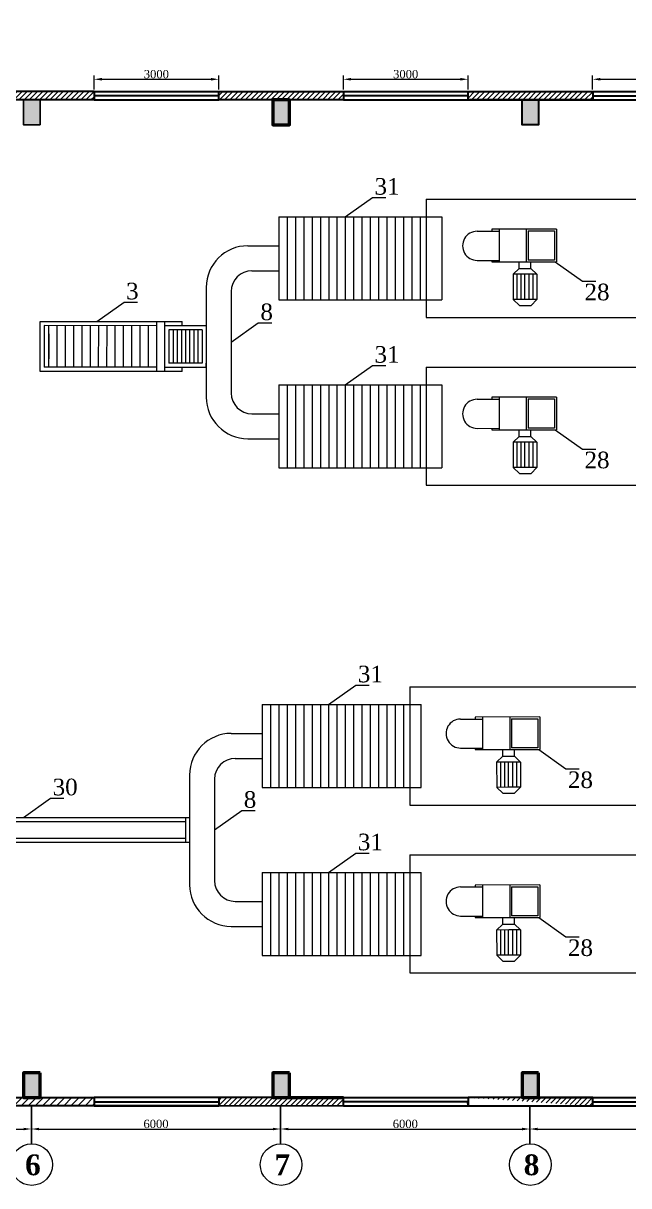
# Model space of a CAD drawing. Header units: inches. Extents: x -4475333 to 345677417, y -211198149 to 2125895.
# Drawn here: x -1942924 to -1928351, y 871185 to 899148 of the extents above; entities that cross this region are included whole.
import ezdxf

# ---------------------------------------------------------------- set-up
doc = ezdxf.new("R2010")
doc.units = ezdxf.units.IN
doc.header["$LTSCALE"] = 150
doc.header["$MEASUREMENT"] = 0
for name, color, linetype, lineweight in [('1. N thuong', 255, 'Continuous', 0), ('chuthichso', 8, 'Continuous', 0), ('cot', 2, 'Continuous', 50), ('KHUNG BVE', 7, 'Continuous', 0), ('NHA XUONG', 80, 'Continuous', 50)]:
    doc.layers.add(name, color=color, linetype=linetype, lineweight=lineweight)
for name, color, linetype in [('BUOC COT', 7, 'Continuous'), ('DIM', 8, 'Continuous'), ('KHUNG TENMANH', 130, 'Continuous'), ('MATCAT', 132, 'Continuous'), ('NET NHAP', 7, 'Continuous')]:
    doc.layers.add(name, color=color, linetype=linetype)
doc.styles.add('1', font='times.ttf')
doc.styles.add('CHU DAM', font='arialbd.ttf', dxfattribs={"height": 200})
doc.styles.get("Standard").update_dxf_attribs({"font": 'times.ttf', "height": 100})
doc.dimstyles.new('75', dxfattribs={"dimtxt": 200, "dimasz": 188, "dimexe": 94, "dimexo": 47, "dimgap": 20, "dimtad": 1, "dimtoh": 1, "dimdec": 0, "dimtxsty": '1', "dimcen": 2.5, "dimclrt": 256, "dimadec": 0, "dimazin": 0, "dimtfac": 1, "dimtdec": 0, "dimtix": 1, "dimtmove": 0, "dimatfit": 2, "dimfxl": 1, "dimlwd": 9, "dimlwe": 9, "dimarcsym": 0})
pattern_1 = [(45, (-2647836.69, 858483.32), (-61.871843, 61.871843), [])]

# ---------------------------------------------------------------- blocks, each defined once
blk = doc.blocks.new('*D209')
at = {"layer": 'Defpoints', "color": 0, "lineweight": 0, "ltscale": 3, "transparency": 16777216}
for p in [(-1948729, 872550), (-1942729, 872553), (-1942729, 872550)]:
    blk.add_point(p, dxfattribs=at)
at = {"layer": 'NET NHAP', "color": 0, "lineweight": 9, "ltscale": 3, "transparency": 16777216}
for p, q in [((-1948729, 872597), (-1948729, 872644)), ((-1948541, 872550), (-1942917, 872550)), ((-1942729, 872506), (-1942729, 872456))]:
    blk.add_line(p, q, dxfattribs=at)
at = {"layer": 'NET NHAP', "color": 0, "lineweight": 0, "ltscale": 3, "transparency": 16777216}
for points in [[(-1948541, 872581), (-1948541, 872519), (-1948729, 872550)], [(-1942917, 872581), (-1942917, 872519), (-1942729, 872550)]]:
    blk.add_solid(points, dxfattribs=at)
at = {"layer": 'NET NHAP', "lineweight": 13, "ltscale": 3, "transparency": 16777216, "insert": (-1945729, 872672), "char_height": 200, "attachment_point": 5, "style": '1'}
blk.add_mtext('6000', dxfattribs=at)
blk = doc.blocks.new('*D210')
at = {"layer": 'Defpoints', "color": 0, "lineweight": 0, "ltscale": 3, "transparency": 16777216}
for p in [(-1942729, 872555), (-1936729, 872555), (-1936729, 872550)]:
    blk.add_point(p, dxfattribs=at)
at = {"layer": 'NET NHAP', "color": 0, "lineweight": 9, "ltscale": 3, "transparency": 16777216}
for p, q in [((-1942729, 872508), (-1942729, 872456)), ((-1942541, 872550), (-1936917, 872550)), ((-1936729, 872508), (-1936729, 872456))]:
    blk.add_line(p, q, dxfattribs=at)
at = {"layer": 'NET NHAP', "color": 0, "lineweight": 0, "ltscale": 3, "transparency": 16777216}
for points in [[(-1942541, 872581), (-1942541, 872519), (-1942729, 872550)], [(-1936917, 872581), (-1936917, 872519), (-1936729, 872550)]]:
    blk.add_solid(points, dxfattribs=at)
at = {"layer": 'NET NHAP', "lineweight": 13, "ltscale": 3, "transparency": 16777216, "insert": (-1939729, 872672), "char_height": 200, "attachment_point": 5, "style": '1'}
blk.add_mtext('6000', dxfattribs=at)
blk = doc.blocks.new('*D211')
at = {"layer": 'Defpoints', "color": 0, "lineweight": 0, "ltscale": 3, "transparency": 16777216}
for p in [(-1936729, 872558), (-1930729, 872558), (-1930729, 872550)]:
    blk.add_point(p, dxfattribs=at)
at = {"layer": 'NET NHAP', "color": 0, "lineweight": 9, "ltscale": 3, "transparency": 16777216}
for p, q in [((-1936729, 872511), (-1936729, 872456)), ((-1936541, 872550), (-1930917, 872550)), ((-1930729, 872511), (-1930729, 872456))]:
    blk.add_line(p, q, dxfattribs=at)
at = {"layer": 'NET NHAP', "color": 0, "lineweight": 0, "ltscale": 3, "transparency": 16777216}
for points in [[(-1936541, 872581), (-1936541, 872519), (-1936729, 872550)], [(-1930917, 872581), (-1930917, 872519), (-1930729, 872550)]]:
    blk.add_solid(points, dxfattribs=at)
at = {"layer": 'NET NHAP', "lineweight": 13, "ltscale": 3, "transparency": 16777216, "insert": (-1933729, 872672), "char_height": 200, "attachment_point": 5, "style": '1'}
blk.add_mtext('6000', dxfattribs=at)
blk = doc.blocks.new('*D212')
at = {"layer": 'Defpoints', "color": 0, "lineweight": 0, "ltscale": 3, "transparency": 16777216}
for p in [(-1930729, 872550), (-1924729, 872550), (-1924729, 872550)]:
    blk.add_point(p, dxfattribs=at)
at = {"layer": 'NET NHAP', "color": 0, "lineweight": 9, "ltscale": 3, "transparency": 16777216}
for p, q in [((-1930729, 872503), (-1930729, 872456)), ((-1930541, 872550), (-1924917, 872550)), ((-1924729, 872503), (-1924729, 872456))]:
    blk.add_line(p, q, dxfattribs=at)
at = {"layer": 'NET NHAP', "color": 0, "lineweight": 0, "ltscale": 3, "transparency": 16777216}
for points in [[(-1930541, 872581), (-1930541, 872518), (-1930729, 872550)], [(-1924917, 872581), (-1924917, 872518), (-1924729, 872550)]]:
    blk.add_solid(points, dxfattribs=at)
at = {"layer": 'NET NHAP', "lineweight": 13, "ltscale": 3, "transparency": 16777216, "insert": (-1927729, 872671), "char_height": 200, "attachment_point": 5, "style": '1'}
blk.add_mtext('6000', dxfattribs=at)
blk = doc.blocks.new('*D226')
at = {"layer": 'Defpoints', "color": 0, "lineweight": 0, "ltscale": 3, "transparency": 16777216}
for p in [(-1938220, 897801), (-1941220, 897505), (-1938220, 897505)]:
    blk.add_point(p, dxfattribs=at)
at = {"layer": 'NET NHAP', "color": 0, "lineweight": 9, "ltscale": 3, "transparency": 16777216}
for p, q in [((-1941220, 897552), (-1941220, 897895)), ((-1938220, 897552), (-1938220, 897895)), ((-1941032, 897801), (-1938408, 897801))]:
    blk.add_line(p, q, dxfattribs=at)
at = {"layer": 'NET NHAP', "color": 0, "lineweight": 0, "ltscale": 3, "transparency": 16777216}
for points in [[(-1941032, 897833), (-1941032, 897770), (-1941220, 897801)], [(-1938408, 897833), (-1938408, 897770), (-1938220, 897801)]]:
    blk.add_solid(points, dxfattribs=at)
at = {"layer": 'NET NHAP', "lineweight": 13, "ltscale": 3, "transparency": 16777216, "insert": (-1939720, 897923), "char_height": 200, "attachment_point": 5, "style": '1'}
blk.add_mtext('3000', dxfattribs=at)
blk = doc.blocks.new('*D227')
at = {"layer": 'Defpoints', "color": 0, "lineweight": 0, "ltscale": 3, "transparency": 16777216}
for p in [(-1932220, 897801), (-1935220, 897505), (-1932220, 897505)]:
    blk.add_point(p, dxfattribs=at)
at = {"layer": 'NET NHAP', "color": 0, "lineweight": 9, "ltscale": 3, "transparency": 16777216}
for p, q in [((-1935220, 897552), (-1935220, 897895)), ((-1932220, 897552), (-1932220, 897895)), ((-1935032, 897801), (-1932408, 897801))]:
    blk.add_line(p, q, dxfattribs=at)
at = {"layer": 'NET NHAP', "color": 0, "lineweight": 0, "ltscale": 3, "transparency": 16777216}
for points in [[(-1935032, 897833), (-1935032, 897770), (-1935220, 897801)], [(-1932408, 897833), (-1932408, 897770), (-1932220, 897801)]]:
    blk.add_solid(points, dxfattribs=at)
at = {"layer": 'NET NHAP', "lineweight": 13, "ltscale": 3, "transparency": 16777216, "insert": (-1933720, 897923), "char_height": 200, "attachment_point": 5, "style": '1'}
blk.add_mtext('3000', dxfattribs=at)
blk = doc.blocks.new('*D228')
at = {"layer": 'Defpoints', "color": 0, "lineweight": 0, "ltscale": 3, "transparency": 16777216}
for p in [(-1926220, 897801), (-1929220, 897505), (-1926220, 897505)]:
    blk.add_point(p, dxfattribs=at)
at = {"layer": 'NET NHAP', "color": 0, "lineweight": 9, "ltscale": 3, "transparency": 16777216}
for p, q in [((-1929220, 897552), (-1929220, 897895)), ((-1926220, 897552), (-1926220, 897895)), ((-1929032, 897801), (-1926408, 897801))]:
    blk.add_line(p, q, dxfattribs=at)
at = {"layer": 'NET NHAP', "color": 0, "lineweight": 0, "ltscale": 3, "transparency": 16777216}
for points in [[(-1929032, 897833), (-1929032, 897770), (-1929220, 897801)], [(-1926408, 897833), (-1926408, 897770), (-1926220, 897801)]]:
    blk.add_solid(points, dxfattribs=at)
at = {"layer": 'NET NHAP', "lineweight": 13, "ltscale": 3, "transparency": 16777216, "insert": (-1927720, 897923), "char_height": 200, "attachment_point": 5, "style": '1'}
blk.add_mtext('3000', dxfattribs=at)

msp = doc.modelspace()

# ---------------------------------------------------------------- hatches: boundary and pattern name
at = {"layer": 'cot', "lineweight": 9}
for color, points in [(256, [(-1942519.7, 897305.3), (-1942919.7, 897305.3), (-1942919.7, 896705.3), (-1942519.7, 896705.3)]), (256, [(-1936519.7, 897305.3), (-1936919.7, 897305.3), (-1936919.7, 896705.3), (-1936519.7, 896705.3)]), (256, [(-1936519.7, 897305.3), (-1936919.7, 897305.3), (-1936919.7, 896705.3), (-1936519.7, 896705.3)]), (3, [(-1930919.7, 897305.3), (-1930519.7, 897305.3), (-1930519.7, 896705.3), (-1930919.7, 896705.3)]), (256, [(-1942519.7, 873905.3), (-1942919.7, 873905.3), (-1942919.7, 873305.3), (-1942519.7, 873305.3)]), (256, [(-1936519.7, 873905.3), (-1936919.7, 873905.3), (-1936919.7, 873305.3), (-1936519.7, 873305.3)]), (256, [(-1930519.7, 873905.3), (-1930919.7, 873905.3), (-1930919.7, 873305.3), (-1930519.7, 873305.3)])]:
    msp.add_hatch(color=color, dxfattribs=at).paths.add_polyline_path(points)
at = {"layer": 'KHUNG BVE', "linetype": 'Continuous', "lineweight": 9, "ltscale": 10}
h = msp.add_hatch(dxfattribs=at)
h.set_pattern_fill('ANSI31', color=5, scale=700, style=0)
h.set_pattern_definition(pattern_1)
h.paths.add_polyline_path([(-1941219.9, 897505.3), (-1941219.9, 897305.3), (-1944219.9, 897305.3), (-1944219.9, 897505.3)])
h = msp.add_hatch(dxfattribs=at)
h.set_pattern_fill('ANSI31', color=5, scale=700, style=0)
h.set_pattern_definition(pattern_1)
h.paths.add_polyline_path([(-1938219.7, 897505.3), (-1935219.7, 897505.3), (-1935219.7, 897305.3), (-1938219.7, 897305.3)])
h = msp.add_hatch(dxfattribs=at)
h.set_pattern_fill('ANSI31', color=5, scale=700, style=0)
h.set_pattern_definition(pattern_1)
h.paths.add_polyline_path([(-1932219.7, 897505.3), (-1929219.7, 897505.3), (-1929219.7, 897305.3), (-1932219.7, 897305.3)])
at = {"layer": 'MATCAT', "lineweight": 9, "ltscale": 10}
h = msp.add_hatch(dxfattribs=at)
h.set_pattern_fill('ANSI31', color=5, scale=967.741935, angle=180, style=0)
h.set_pattern_definition([(225, (-6070064.28, -498318.27), (85.5371106, -85.5371106), [])])
h.paths.add_polyline_path([(-1950219.7, 873305.3), (-1956219.7, 873305.3), (-1956219.7, 873105.3), (-1950219.7, 873105.3)])
h.paths.add_polyline_path([(-1944219.7, 873305.3), (-1950219.7, 873305.3), (-1950219.7, 873105.3), (-1944219.7, 873105.3)])
h.paths.add_polyline_path([(-1941219.7, 873305.3), (-1944219.7, 873305.3), (-1944219.7, 873105.3), (-1941219.7, 873105.3)])
h = msp.add_hatch(dxfattribs=at)
h.set_pattern_fill('ANSI31', color=5, scale=700, style=0)
h.set_pattern_definition([(45, (-6076064.29, -498318.27), (-61.8718434, 61.8718434), [])])
h.paths.add_polyline_path([(-1935219.7, 873305.3), (-1938219.7, 873305.3), (-1938219.7, 873105.3), (-1935219.7, 873105.3)])
h = msp.add_hatch(dxfattribs=at)
h.set_pattern_fill('ANSI31', color=5, scale=700, style=0)
h.set_pattern_definition([(45, (-2647836.69, 852483.32), (-61.871843, 61.871843), [])])
edge = h.paths.add_edge_path()
edge.add_line((-1929219.7, 873305.3), (-1932219.7, 873305.3))
edge.add_line((-1932219.7, 873105.3), (-1929219.7, 873105.3))
edge.add_line((-1932219.7, 873305.3), (-1932219.7, 873105.3))
edge.add_line((-1929219.7, 873105.3), (-1929219.7, 873305.3))

# ---------------------------------------------------------------- linework, layer by layer
at = {"layer": '1. N thuong', "lineweight": 0}
for p, q in [((-1931999.8, 894144.3), (-1931470.8, 894144.3)), ((-1930091, 894193.3), (-1931645.9, 894191.5)), ((-1931645.9, 894191.5), (-1931645.9, 894144.3)), ((-1931470.8, 894191.7), (-1931470.8, 893407.7)), ((-1930772.6, 894151.3), (-1930137.2, 894151.3)), ((-1937519.2, 893795.2), (-1936773.2, 893795.2)), ((-1931999.8, 893444.3), (-1931470.8, 893445.1)), ((-1931648.9, 893444.8), (-1931648.9, 893444.3)), ((-1931645.9, 893444.8), (-1931645.9, 893407.5)), ((-1930162.1, 893451.3), (-1930772.6, 893451.3)), ((-1930137.2, 893451.3), (-1930772.6, 893451.3)), ((-1937419.2, 893195.2), (-1936773.2, 893195.2)), ((-1931645.9, 893407.5), (-1930091, 893409.3)), ((-1931132.4, 893109), (-1930985.8, 893250.5)), ((-1930985.8, 893250.5), (-1930986.6, 893408.3)), ((-1930985.8, 893250.5), (-1930705.6, 893251.1)), ((-1930705.6, 893251.1), (-1930706.3, 893408.7)), ((-1930561.4, 893110.3), (-1930705.6, 893251.1)), ((-1930835.5, 893109.7), (-1931132.4, 893109)), ((-1931132.4, 893109), (-1931131, 892500.7)), ((-1931042.9, 893109.2), (-1931041.5, 892500.9)), ((-1930946.6, 893109.4), (-1930945.2, 892501.1)), ((-1930848.9, 892501.4), (-1930850.3, 893109.6)), ((-1930561.4, 893110.3), (-1930835.5, 893109.7)), ((-1930754, 893109.9), (-1930752.6, 892501.6)), ((-1930657.7, 893110.1), (-1930656.3, 892501.8)), ((-1930561.4, 893110.3), (-1930560, 892502)), ((-1938519.2, 892795.2), (-1938519.2, 891875.2)), ((-1937919.2, 892695.2), (-1937919.2, 890253.7)), ((-1930834.1, 892501.4), (-1931131, 892500.7)), ((-1931131, 892500.7), (-1930983.7, 892359.9)), ((-1930983.7, 892359.9), (-1930703.5, 892360.5)), ((-1930560, 892502), (-1930834.1, 892501.4)), ((-1930560, 892502), (-1930703.5, 892360.5)), ((-1942519.2, 890775.2), (-1942519.2, 891975.2)), ((-1942519.2, 891975.2), (-1939095.2, 891975.2)), ((-1942519.2, 891975.2), (-1942419.2, 891975.2)), ((-1942419.2, 891875.1), (-1942419.2, 890875.2)), ((-1939708.7, 891872.1), (-1942419.2, 891875.1)), ((-1942309.3, 890877.9), (-1942308.1, 891874.9)), ((-1942109.3, 890875.2), (-1942108.1, 891872.2)), ((-1941909.3, 890875.2), (-1941908.1, 891872.2)), ((-1941709.3, 890875.2), (-1941708.1, 891872.2)), ((-1941509.3, 890875.2), (-1941508.1, 891872.2)), ((-1941509.3, 890875.2), (-1941508.1, 891872.2)), ((-1941309.3, 890875.2), (-1941308.1, 891872.2)), ((-1941109.3, 890875.2), (-1941108.1, 891872.2)), ((-1940909.3, 890875.2), (-1940908.1, 891872.2)), ((-1940709.3, 890875.2), (-1940708.1, 891872.2)), ((-1940709.3, 890875.2), (-1940708.1, 891872.2)), ((-1940509.3, 890875.9), (-1940508.1, 891872.9)), ((-1940509.3, 890875.2), (-1940508.1, 891872.2)), ((-1940309.3, 890875.2), (-1940308.1, 891872.2)), ((-1940309.3, 890875.2), (-1940308.1, 891872.2)), ((-1940109.3, 890875.2), (-1940108.1, 891872.2)), ((-1939909.3, 890875.2), (-1939908.1, 891872.2)), ((-1939709.3, 890775.2), (-1939709.3, 891975.2)), ((-1939519.1, 890775.2), (-1939519.1, 891975.2)), ((-1939519.1, 891875.2), (-1938519.2, 891875.2)), ((-1939419.2, 891775.2), (-1939419.2, 890975.2)), ((-1938619.2, 891775.2), (-1939419.1, 891775.2)), ((-1939319.2, 891775.2), (-1939319.2, 890975.2)), ((-1939219.2, 891775.2), (-1939219.2, 890975.2)), ((-1939119.2, 891775.2), (-1939119.2, 890975.2)), ((-1939095.2, 891875.2), (-1939095.2, 891975.2)), ((-1939019.2, 891775.2), (-1939019.2, 890975.2)), ((-1938919.2, 891775.2), (-1938919.2, 890975.2)), ((-1938819.2, 891775.2), (-1938819.2, 890975.2)), ((-1938719.2, 891775.2), (-1938719.2, 890975.2)), ((-1938619.2, 891775.2), (-1938619.2, 890975.2)), ((-1938519.2, 891875.2), (-1938519.2, 890875.2)), ((-1938519.2, 891875.2), (-1938519.2, 890875.2)), ((-1938519.2, 891875.2), (-1938519.2, 890875.2)), ((-1942308.7, 891676.4), (-1942308.7, 891076.4)), ((-1938619.2, 890975.2), (-1939419.1, 890975.2)), ((-1938519.2, 890875.2), (-1938519.2, 890975.2)), ((-1939095.2, 890775.2), (-1942519.2, 890775.2)), ((-1939709.3, 890875.2), (-1942419.2, 890875.2)), ((-1939709.3, 890875.2), (-1939809.3, 890875.2)), ((-1939709.3, 890775.2), (-1939709.3, 890875.2)), ((-1939519.1, 890875.2), (-1938519.2, 890875.2)), ((-1939095.2, 890775.2), (-1939095.2, 890875.2)), ((-1938519.2, 890875.2), (-1938519.2, 890153.7)), ((-1931999.8, 890103.7), (-1931470.8, 890103.7)), ((-1930091, 890152.8), (-1931645.9, 890150.9)), ((-1931645.9, 890150.9), (-1931645.9, 890103.7)), ((-1931470.8, 890151.1), (-1931470.8, 889367.1)), ((-1930772.6, 890110.7), (-1930137.2, 890110.7)), ((-1937419.2, 889753.7), (-1936773.2, 889753.7)), ((-1931999.8, 889403.7), (-1931470.8, 889404.6)), ((-1931648.9, 889404.3), (-1931648.9, 889403.7)), ((-1931645.9, 889404.3), (-1931645.9, 889366.9)), ((-1931645.9, 889366.9), (-1930091, 889368.8)), ((-1930985.8, 889209.9), (-1930986.6, 889367.8)), ((-1930162.1, 889410.7), (-1930772.6, 889410.7)), ((-1930137.2, 889410.7), (-1930772.6, 889410.7)), ((-1930705.6, 889210.6), (-1930706.3, 889368.1)), ((-1937519.2, 889153.7), (-1936773.2, 889153.7)), ((-1931132.4, 889068.4), (-1930985.8, 889209.9)), ((-1930835.5, 889069.1), (-1931132.4, 889068.4)), ((-1931132.4, 889068.4), (-1931131, 888460.1)), ((-1931042.9, 889068.6), (-1931041.5, 888460.3)), ((-1930985.8, 889209.9), (-1930705.6, 889210.6)), ((-1930946.6, 889068.8), (-1930945.2, 888460.6)), ((-1930848.9, 888460.8), (-1930850.3, 889069.1)), ((-1930561.4, 889069.8), (-1930835.5, 889069.1)), ((-1930754, 889069.3), (-1930752.6, 888461)), ((-1930561.4, 889069.8), (-1930705.6, 889210.6)), ((-1930657.7, 889069.5), (-1930656.3, 888461.3)), ((-1930561.4, 889069.8), (-1930560, 888461.5)), ((-1930834.1, 888460.8), (-1931131, 888460.1)), ((-1931131, 888460.1), (-1930983.7, 888319.3)), ((-1930560, 888461.5), (-1930834.1, 888460.8)), ((-1930560, 888461.5), (-1930703.5, 888320)), ((-1930983.7, 888319.3), (-1930703.5, 888320)), ((-1932398.4, 882412.3), (-1931869.4, 882412.3)), ((-1930489.6, 882461.3), (-1932044.5, 882459.5)), ((-1932044.5, 882459.5), (-1932044.5, 882412.3)), ((-1931869.4, 882459.7), (-1931869.4, 881675.7)), ((-1931171.2, 882419.3), (-1930535.8, 882419.3)), ((-1937919.7, 882065.3), (-1937173.4, 882065.3)), ((-1932398.4, 881712.3), (-1931869.4, 881713.1)), ((-1932047.5, 881712.8), (-1932047.5, 881712.3)), ((-1932044.5, 881712.8), (-1932044.5, 881675.5)), ((-1932044.5, 881675.5), (-1930489.6, 881677.3)), ((-1931384.4, 881518.5), (-1931385.2, 881676.3)), ((-1930560.7, 881719.3), (-1931171.2, 881719.3)), ((-1930535.8, 881719.3), (-1931171.2, 881719.3)), ((-1931104.2, 881519.1), (-1931104.9, 881676.7)), ((-1937819.7, 881465.3), (-1937173.4, 881465.3)), ((-1931531, 881377), (-1931384.4, 881518.5)), ((-1931384.4, 881518.5), (-1931104.2, 881519.1)), ((-1930960, 881378.3), (-1931104.2, 881519.1)), ((-1931234.1, 881377.7), (-1931531, 881377)), ((-1931531, 881377), (-1931529.5, 880768.7)), ((-1931441.5, 881377.2), (-1931440, 880768.9)), ((-1931345.2, 881377.4), (-1931343.8, 880769.1)), ((-1931247.5, 880769.4), (-1931248.9, 881377.6)), ((-1930960, 881378.3), (-1931234.1, 881377.7)), ((-1931152.6, 881377.9), (-1931151.2, 880769.6)), ((-1931056.3, 881378.1), (-1931054.9, 880769.8)), ((-1930960, 881378.3), (-1930958.6, 880770.1)), ((-1938919.7, 881065.3), (-1938919.7, 878425.3)), ((-1938319.7, 880965.3), (-1938319.7, 878525.3)), ((-1931232.6, 880769.4), (-1931529.5, 880768.7)), ((-1931529.5, 880768.7), (-1931382.3, 880627.9)), ((-1931382.3, 880627.9), (-1931102.1, 880628.5)), ((-1930958.6, 880770.1), (-1931232.6, 880769.4)), ((-1930958.6, 880770.1), (-1931102.1, 880628.5)), ((-1944419.7, 880045.3), (-1938919.7, 880045.3)), ((-1939019.7, 880045.3), (-1939019.7, 879445.3)), ((-1944319.7, 879945.4), (-1939019.7, 879945.4)), ((-1938919.7, 879445.3), (-1944419.7, 879445.3)), ((-1944319.7, 879545.2), (-1939019.7, 879545.2)), ((-1932398.4, 878372.3), (-1931869.4, 878372.3)), ((-1930489.6, 878421.3), (-1932044.5, 878419.5)), ((-1932044.5, 878419.5), (-1932044.5, 878372.3)), ((-1931869.4, 878419.7), (-1931869.4, 877635.7)), ((-1931171.2, 878379.3), (-1930535.8, 878379.3)), ((-1937819.7, 878025.3), (-1937173.4, 878025.3)), ((-1932398.4, 877672.3), (-1931869.4, 877673.1)), ((-1932047.5, 877672.8), (-1932047.5, 877672.3)), ((-1932044.5, 877672.8), (-1932044.5, 877635.5)), ((-1932044.5, 877635.5), (-1930489.6, 877637.3)), ((-1931531, 877337), (-1931384.4, 877478.5)), ((-1931384.4, 877478.5), (-1931385.2, 877636.3)), ((-1931384.4, 877478.5), (-1931104.2, 877479.1)), ((-1930560.7, 877679.3), (-1931171.2, 877679.3)), ((-1930535.8, 877679.3), (-1931171.2, 877679.3)), ((-1931104.2, 877479.1), (-1931104.9, 877636.7)), ((-1930960, 877338.3), (-1931104.2, 877479.1)), ((-1937919.7, 877425.3), (-1937173.4, 877425.3)), ((-1931234.1, 877337.7), (-1931531, 877337)), ((-1931531, 877337), (-1931529.5, 876728.7)), ((-1931441.5, 877337.2), (-1931440, 876728.9)), ((-1931345.2, 877337.4), (-1931343.8, 876729.1)), ((-1931247.5, 876729.4), (-1931248.9, 877337.6)), ((-1930960, 877338.3), (-1931234.1, 877337.7)), ((-1931152.6, 877337.9), (-1931151.2, 876729.6)), ((-1931056.3, 877338.1), (-1931054.9, 876729.8)), ((-1930960, 877338.3), (-1930958.6, 876730.1)), ((-1931232.6, 876729.4), (-1931529.5, 876728.7)), ((-1931529.5, 876728.7), (-1931382.3, 876587.9)), ((-1930958.6, 876730.1), (-1931232.6, 876729.4)), ((-1930958.6, 876730.1), (-1931102.1, 876588.5)), ((-1931382.3, 876587.9), (-1931102.1, 876588.5))]:
    msp.add_line(p, q, dxfattribs=at)
for centre, radius, start, end in [((-1931999.8, 893794.3), 350, 89.99978, 270.18189), ((-1937519.2, 892795.2), 1000, 90, 180), ((-1937419.2, 892695.2), 500, 90, 180), ((-1937519.2, 890153.7), 1000, 180, 270), ((-1937419.2, 890253.7), 500, 180, 270), ((-1931999.8, 889753.7), 350, 89.99978, 270.18189), ((-1932398.4, 882062.3), 350, 89.99978, 270.18189), ((-1937919.7, 881065.3), 1000, 90, 180), ((-1937819.7, 880965.3), 500, 90, 180), ((-1937919.7, 878425.3), 1000, 180, 270), ((-1937819.7, 878525.3), 500, 180, 270), ((-1932398.4, 878022.3), 350, 89.99978, 270.18189)]:
    msp.add_arc(centre, radius, start, end, dxfattribs=at)
at = {"layer": 'BUOC COT', "ltscale": 10}
for p, q in [((-1942728.6, 873102.2), (-1942728.6, 872190.8)), ((-1936728.6, 873106.3), (-1936728.6, 872194.9)), ((-1930728.5, 873106.5), (-1930728.7, 872194.9))]:
    msp.add_line(p, q, dxfattribs=at)
at = {"layer": 'BUOC COT', "lineweight": 13, "ltscale": 10}
for centre in [(-1942719.9, 871693.9), (-1936719.9, 871693.9), (-1930719.9, 871693.7)]:
    msp.add_circle(centre, 500, dxfattribs=at)
at = {"layer": 'chuthichso', "lineweight": 0}
for p, q in [((-1935173.2, 894493.7), (-1934520.3, 894957.7)), ((-1934520.3, 894957.7), (-1934197.5, 894957.7)), ((-1930120.1, 893409.3), (-1929467.2, 892945.3)), ((-1929467.2, 892945.3), (-1929144.3, 892945.3)), ((-1941151.1, 891975.1), (-1940498.2, 892439.1)), ((-1940498.2, 892439.1), (-1940175.3, 892439.1)), ((-1937919.2, 891474.5), (-1937266.3, 891938.5)), ((-1937266.3, 891938.5), (-1936943.4, 891938.5)), ((-1935173.3, 890452.2), (-1934520.3, 890916.2)), ((-1934520.3, 890916.2), (-1934197.5, 890916.2)), ((-1930120.1, 889368.7), (-1929467.2, 888904.7)), ((-1929467.2, 888904.7), (-1929144.3, 888904.7)), ((-1935573.4, 882763.8), (-1934920.5, 883227.8)), ((-1934920.5, 883227.8), (-1934597.6, 883227.8)), ((-1930518.7, 881677.3), (-1929865.8, 881213.3)), ((-1929865.8, 881213.3), (-1929542.9, 881213.3)), ((-1942919.7, 880045.3), (-1942266.8, 880509.3)), ((-1942266.8, 880509.3), (-1941943.9, 880509.3)), ((-1938319.7, 879745.3), (-1937666.8, 880209.3)), ((-1937666.8, 880209.3), (-1937343.9, 880209.3)), ((-1935573.4, 878723.8), (-1934920.5, 879187.8)), ((-1934920.5, 879187.8), (-1934597.6, 879187.8)), ((-1930518.7, 877637.3), (-1929865.8, 877173.3)), ((-1929865.8, 877173.3), (-1929542.9, 877173.3))]:
    msp.add_line(p, q, dxfattribs=at)
at = {"layer": 'cot'}
for points in [[(-1936519.7, 897305.3), (-1936919.7, 897305.3), (-1936919.7, 896705.3), (-1936519.7, 896705.3)], [(-1942519.7, 873905.3), (-1942919.7, 873905.3), (-1942919.7, 873305.3), (-1942519.7, 873305.3)], [(-1936519.7, 873905.3), (-1936919.7, 873905.3), (-1936919.7, 873305.3), (-1936519.7, 873305.3)], [(-1930519.7, 873905.3), (-1930919.7, 873905.3), (-1930919.7, 873305.3), (-1930519.7, 873305.3)]]:
    msp.add_lwpolyline(points, close=True, dxfattribs=at)
at = {"layer": 'DIM', "color": 3, "lineweight": 30, "ltscale": 3}
msp.add_line((-1942919.7, 896890), (-1942919.7, 896890), dxfattribs=at)
at = {"layer": 'KHUNG BVE', "color": 3, "linetype": 'Continuous', "lineweight": 30, "ltscale": 10}
for p, q in [((-1941219.9, 897505.3), (-1941219.9, 897305.3)), ((-1941219.9, 897505.3), (-1938219.7, 897505.3)), ((-1938219.7, 897405.3), (-1941219.9, 897405.3)), ((-1938219.7, 897305.3), (-1938219.7, 897505.3)), ((-1938219.7, 897505.3), (-1935219.7, 897505.3)), ((-1935219.9, 897505.3), (-1932219.7, 897505.3)), ((-1932219.7, 897405.3), (-1935219.9, 897405.3)), ((-1935219.7, 897505.3), (-1935219.7, 897305.3)), ((-1932219.7, 897305.3), (-1932219.7, 897505.3)), ((-1932219.7, 897505.3), (-1924519.7, 897505.3)), ((-1932219.7, 897505.3), (-1929219.7, 897505.3)), ((-1929719.7, 897505.3), (-1929719.7, 897505.3)), ((-1929219.7, 897505.3), (-1929219.7, 897505.3)), ((-1929219.7, 897505.3), (-1929219.7, 897305.3)), ((-1929219.7, 897405.3), (-1926219.7, 897405.3)), ((-1941219.9, 897305.3), (-1938219.7, 897305.3)), ((-1935219.7, 897305.3), (-1938219.7, 897305.3)), ((-1935219.9, 897305.3), (-1932219.7, 897305.3)), ((-1932219.7, 897305.3), (-1924719.7, 897305.3)), ((-1929219.7, 897305.3), (-1932219.7, 897305.3)), ((-1945747.8, 873305.3), (-1941219.7, 873305.3)), ((-1941219.7, 873305.3), (-1941219.7, 873105.3)), ((-1938219.7, 873305.3), (-1941219.7, 873305.3)), ((-1941219.7, 873305.3), (-1941219.7, 873205.3)), ((-1935219.7, 873305.3), (-1938219.7, 873305.3)), ((-1938219.7, 873305.3), (-1938219.7, 873105.3)), ((-1935219.7, 873105.3), (-1935219.7, 873305.3)), ((-1935219.7, 873105.3), (-1935219.7, 873305.3)), ((-1935219.7, 873305.3), (-1932219.7, 873305.3)), ((-1932219.7, 873305.3), (-1932219.7, 873105.3)), ((-1929219.7, 873305.3), (-1932219.7, 873305.3)), ((-1930719.7, 873305.3), (-1924719.7, 873305.3)), ((-1929219.7, 873105.3), (-1929219.7, 873305.3)), ((-1941219.7, 873105.3), (-1944219.7, 873105.3)), ((-1941219.7, 873205.3), (-1938219.7, 873205.3)), ((-1938219.7, 873105.3), (-1941219.7, 873105.3)), ((-1941219.7, 873105.3), (-1938219.7, 873105.3)), ((-1932220.6, 873205.3), (-1935220.6, 873205.3)), ((-1935219.7, 873105.3), (-1932219.7, 873105.3)), ((-1932219.7, 873105.3), (-1929219.7, 873105.3)), ((-1929219.7, 873205.3), (-1926219.7, 873205.3)), ((-1929219.7, 873105.3), (-1926219.7, 873105.3))]:
    msp.add_line(p, q, dxfattribs=at)
at = {"layer": 'KHUNG BVE', "lineweight": 0}
for p, q in [((-1933224.8, 894913.7), (-1933224.8, 892073.7)), ((-1933224.8, 894913.7), (-1917424.8, 894913.7)), ((-1936773.2, 894493.7), (-1932849.8, 894493.7)), ((-1936773.2, 894493.7), (-1936773.2, 892493.7)), ((-1936573.2, 894493.7), (-1936573.2, 892493.7)), ((-1936373.2, 894493.7), (-1936373.2, 892493.7)), ((-1936173.2, 894493.7), (-1936173.2, 892493.7)), ((-1935973.2, 894493.7), (-1935973.2, 892493.7)), ((-1935773.2, 894493.7), (-1935773.2, 892493.7)), ((-1935573.2, 894493.7), (-1935573.2, 892493.7)), ((-1935373.2, 894493.7), (-1935373.2, 892493.7)), ((-1935173.2, 894493.7), (-1935173.2, 892493.7)), ((-1934973.2, 894493.7), (-1934973.2, 892493.7)), ((-1934773.2, 894493.7), (-1934773.2, 892493.7)), ((-1934573.2, 894493.7), (-1934573.2, 892493.7)), ((-1934373.2, 894493.7), (-1934373.2, 892493.7)), ((-1934173.2, 894493.7), (-1934173.2, 892493.7)), ((-1933973.2, 894493.7), (-1933973.2, 892493.7)), ((-1933773.2, 894493.7), (-1933773.2, 892493.7)), ((-1933573.2, 894493.7), (-1933573.2, 892493.7)), ((-1933373.2, 894493.7), (-1933373.2, 892493.7)), ((-1932849.8, 894493.7), (-1932849.8, 892493.7)), ((-1930817.6, 894192.5), (-1930817.6, 893408.5)), ((-1930772.6, 894151.3), (-1930772.6, 893451.3)), ((-1930137.2, 894151.3), (-1930137.2, 893451.3)), ((-1930091, 894193.3), (-1930091, 893409.3)), ((-1936773.2, 892493.7), (-1932849.8, 892493.7)), ((-1933224.8, 892073.7), (-1917424.8, 892073.7)), ((-1933224.8, 890873.7), (-1933224.8, 888033.7)), ((-1933224.8, 890873.7), (-1917424.8, 890873.7)), ((-1936773.2, 890452.2), (-1932849.8, 890452.2)), ((-1936773.2, 890452.2), (-1936773.2, 888452.2)), ((-1936573.2, 890452.2), (-1936573.2, 888452.2)), ((-1936373.2, 890452.2), (-1936373.2, 888452.2)), ((-1936173.2, 890452.2), (-1936173.2, 888452.2)), ((-1935973.2, 890452.2), (-1935973.2, 888452.2)), ((-1935773.2, 890452.2), (-1935773.2, 888452.2)), ((-1935573.2, 890452.2), (-1935573.2, 888452.2)), ((-1935373.2, 890452.2), (-1935373.2, 888452.2)), ((-1935173.2, 890452.2), (-1935173.2, 888452.2)), ((-1934973.2, 890452.2), (-1934973.2, 888452.2)), ((-1934773.2, 890452.2), (-1934773.2, 888452.2)), ((-1934573.2, 890452.2), (-1934573.2, 888452.2)), ((-1934373.2, 890452.2), (-1934373.2, 888452.2)), ((-1934173.2, 890452.2), (-1934173.2, 888452.2)), ((-1933973.2, 890452.2), (-1933973.2, 888452.2)), ((-1933773.2, 890452.2), (-1933773.2, 888452.2)), ((-1933573.2, 890452.2), (-1933573.2, 888452.2)), ((-1933373.2, 890452.2), (-1933373.2, 888452.2)), ((-1932849.8, 890452.2), (-1932849.8, 888452.2)), ((-1930817.6, 890151.9), (-1930817.6, 889367.9)), ((-1930772.6, 890110.7), (-1930772.6, 889410.7)), ((-1930137.2, 890110.7), (-1930137.2, 889410.7)), ((-1930091, 890152.8), (-1930091, 889368.8)), ((-1936773.2, 888452.2), (-1932849.8, 888452.2)), ((-1933224.8, 888033.7), (-1917424.8, 888033.7)), ((-1933623.7, 883183.8), (-1933623.7, 880343.8)), ((-1933623.7, 883183.8), (-1918033.7, 883183.8)), ((-1937173.4, 882763.8), (-1937173.4, 880763.8)), ((-1937173.4, 882763.8), (-1933348.4, 882763.8)), ((-1936973.4, 882763.8), (-1936973.4, 880763.8)), ((-1936773.4, 882763.8), (-1936773.4, 880763.8)), ((-1936573.4, 882763.8), (-1936573.4, 880763.8)), ((-1936373.4, 882763.8), (-1936373.4, 880763.8)), ((-1936173.4, 882763.8), (-1936173.4, 880763.8)), ((-1935973.4, 882763.8), (-1935973.4, 880763.8)), ((-1935773.4, 882763.8), (-1935773.4, 880763.8)), ((-1935573.4, 882763.8), (-1935573.4, 880763.8)), ((-1935373.4, 882763.8), (-1935373.4, 880763.8)), ((-1935173.4, 882763.8), (-1935173.4, 880763.8)), ((-1934973.4, 882763.8), (-1934973.4, 880763.8)), ((-1934773.4, 882763.8), (-1934773.4, 880763.8)), ((-1934573.4, 882763.8), (-1934573.4, 880763.8)), ((-1934373.4, 882763.8), (-1934373.4, 880763.8)), ((-1934173.4, 882763.8), (-1934173.4, 880763.8)), ((-1933973.4, 882763.8), (-1933973.4, 880763.8)), ((-1933773.4, 882763.8), (-1933773.4, 880763.8)), ((-1933348.4, 880763.8), (-1933348.4, 882763.8)), ((-1931216.2, 882460.5), (-1931216.2, 881676.5)), ((-1931171.2, 882419.3), (-1931171.2, 881719.3)), ((-1930535.8, 882419.3), (-1930535.8, 881719.3)), ((-1930489.6, 882461.3), (-1930489.6, 881677.3)), ((-1937173.4, 880763.8), (-1933348.4, 880763.8)), ((-1933623.7, 880343.8), (-1918033.7, 880343.8)), ((-1933623.7, 879143.8), (-1933623.7, 876303.8)), ((-1933623.7, 879143.8), (-1918033.7, 879143.8)), ((-1937173.4, 878723.8), (-1937173.4, 876723.8)), ((-1937173.4, 878723.8), (-1933348.4, 878723.8)), ((-1936973.4, 878723.8), (-1936973.4, 876723.8)), ((-1936773.4, 878723.8), (-1936773.4, 876723.8)), ((-1936573.4, 878723.8), (-1936573.4, 876723.8)), ((-1936373.4, 878723.8), (-1936373.4, 876723.8)), ((-1936173.4, 878723.8), (-1936173.4, 876723.8)), ((-1935973.4, 878723.8), (-1935973.4, 876723.8)), ((-1935773.4, 878723.8), (-1935773.4, 876723.8)), ((-1935573.4, 878723.8), (-1935573.4, 876723.8)), ((-1935373.4, 878723.8), (-1935373.4, 876723.8)), ((-1935173.4, 878723.8), (-1935173.4, 876723.8)), ((-1934973.4, 878723.8), (-1934973.4, 876723.8)), ((-1934773.4, 878723.8), (-1934773.4, 876723.8)), ((-1934573.4, 878723.8), (-1934573.4, 876723.8)), ((-1934373.4, 878723.8), (-1934373.4, 876723.8)), ((-1934173.4, 878723.8), (-1934173.4, 876723.8)), ((-1933973.4, 878723.8), (-1933973.4, 876723.8)), ((-1933773.4, 878723.8), (-1933773.4, 876723.8)), ((-1933348.4, 876723.8), (-1933348.4, 878723.8)), ((-1931216.2, 878420.5), (-1931216.2, 877636.5)), ((-1931171.2, 878379.3), (-1931171.2, 877679.3)), ((-1930535.8, 878379.3), (-1930535.8, 877679.3)), ((-1930489.6, 878421.3), (-1930489.6, 877637.3)), ((-1937173.4, 876723.8), (-1933348.4, 876723.8)), ((-1933623.7, 876303.8), (-1918033.7, 876303.8)), ((-1933462.5, 873305.3), (-1932916.7, 873305.3))]:
    msp.add_line(p, q, dxfattribs=at)
at = {"layer": 'KHUNG BVE', "linetype": 'Continuous', "lineweight": -2, "ltscale": 10}
for q in [(-1938219.7, 873305.3), (-1935219.7, 873105.3)]:
    msp.add_line((-1938219.7, 873105.3), q, dxfattribs=at)
at = {"layer": 'KHUNG BVE', "color": 3, "linetype": 'Continuous', "lineweight": 30, "ltscale": 10}
for points in [[(-1941219.9, 897505.3), (-1944219.9, 897505.3)], [(-1941219.9, 897305.3), (-1944219.9, 897305.3)]]:
    msp.add_lwpolyline(points, dxfattribs=at)
at = {"layer": 'KHUNG BVE', "lineweight": 0}
msp.add_circle((-1916098.2, 889715.1), 188435.9, dxfattribs=at)
at = {"layer": 'KHUNG TENMANH'}
for points in [[(-1942519.7, 897305.4), (-1942919.7, 897305.4), (-1942919.7, 896705.4), (-1942519.7, 896705.4)], [(-1936519.7, 897305.3), (-1936919.7, 897305.3), (-1936919.7, 896705.3), (-1936519.7, 896705.3)]]:
    msp.add_lwpolyline(points, close=True, dxfattribs=at)
at = {"layer": 'KHUNG TENMANH', "color": 3, "lineweight": 30}
msp.add_lwpolyline([(-1930919.7, 897305.4), (-1930519.7, 897305.4), (-1930519.7, 896705.4), (-1930919.7, 896705.4)], close=True, dxfattribs=at)
at = {"layer": 'MATCAT', "color": 3, "lineweight": 30, "ltscale": 3}
msp.add_line((-1932219.7, 873105.3), (-1932220.6, 873205.3), dxfattribs=at)
at = {"layer": 'NHA XUONG'}
msp.add_lwpolyline([(-1936919.7, 873305.3), (-1935219.7, 873305.3)], dxfattribs=at)

# ---------------------------------------------------------------- texts
at = {"layer": '1. N thuong', "lineweight": 0, "char_height": 400, "width": 236.121}
for s, insert, attachment_point in [('31', (-1934470.8, 895425.2), 1), ('3', (-1940448.7, 892906.6), 1), ('28', (-1929417.7, 892477.8), 7), ('8', (-1937216.8, 892405.9), 1), ('31', (-1934470.9, 891383.7), 1), ('28', (-1929417.7, 888437.3), 7), ('31', (-1934871, 883695.2), 1), ('28', (-1929816.3, 880745.8), 7), ('30', (-1942217.3, 880976.8), 1), ('8', (-1937617.3, 880676.8), 1), ('31', (-1934871, 879655.2), 1), ('28', (-1929816.3, 876705.8), 7)]:
    msp.add_mtext(s, dxfattribs=dict(at, insert=insert, attachment_point=attachment_point))
at = {"layer": 'NHA XUONG', "color": 50, "lineweight": 18, "ltscale": 10, "char_height": 500, "width": 762.076, "attachment_point": 1, "style": 'CHU DAM'}
for s, insert in [('{\\fTimes New Roman|b1|i0|c0|p18;6}', (-1942879.6, 871938.7)), ('{\\fTimes New Roman|b1|i0|c0|p18;7}', (-1936879.6, 871938.7)), ('{\\fTimes New Roman|b1|i0|c0|p18;8}', (-1930879.6, 871938.5))]:
    msp.add_mtext(s, dxfattribs=dict(at, insert=insert))

# ---------------------------------------------------------------- dimensions: what is measured, and where the dimension line sits
at = {"layer": 'NET NHAP', "color": 0, "lineweight": 13, "ltscale": 3}
for base, p1, p2, picture, middle in [((-1938219.7, 897801.3), (-1941219.9, 897505.3), (-1938219.7, 897505.3), '*D226', (-1939719.8, 897923.1)), ((-1932219.7, 897801.3), (-1935219.7, 897505.3), (-1932219.7, 897505.3), '*D227', (-1933719.7, 897923.1)), ((-1926219.7, 897801.3), (-1929219.7, 897505.3), (-1926219.7, 897505.3), '*D228', (-1927719.7, 897923.1)), ((-1942728.6, 872550), (-1948728.6, 872550), (-1942728.6, 872553.2), '*D209', (-1945728.6, 872671.8)), ((-1936728.6, 872550), (-1942728.6, 872554.7), (-1936728.6, 872554.7), '*D210', (-1939728.6, 872671.8)), ((-1930728.6, 872550), (-1936728.6, 872558.2), (-1930728.6, 872558.2), '*D211', (-1933728.6, 872671.8)), ((-1924728.6, 872549.5), (-1930728.6, 872550), (-1924728.6, 872550), '*D212', (-1927728.6, 872671.2))]:
    dim = msp.add_linear_dim(base=base, p1=p1, p2=p2, dimstyle='75', dxfattribs=at)
    dim.commit()
    dim.dimension.update_dxf_attribs({"geometry": picture, "text_midpoint": middle})

doc.saveas('drawing.dxf')
